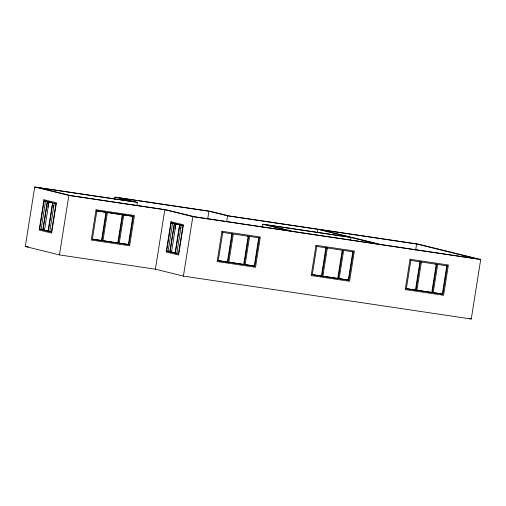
<?xml version="1.0" encoding="UTF-8"?>
<svg xmlns="http://www.w3.org/2000/svg" width="506" height="506" viewBox="0 0 506 506"><rect width="100%" height="100%" fill="white"/><g stroke="black" fill="none" stroke-linecap="round" stroke-linejoin="round"><path stroke-width="0.76" d="M114.906 197.125L210.863 211.419L229.509 216.024L418.544 244.183L480.7 259.515L471.276 319.001L183.412 276.112L155.393 269.198L59.436 254.904L25.3 246.485L34.724 186.999L133.552 201.723L114.906 197.125L114.539 199.446M44.13 200.844L47.235 201.609L42.763 229.838L39.658 229.073L44.13 200.844L45.565 201.059L41.094 229.288L42.959 229.749M47.545 201.685L52.516 202.912L48.051 231.141L43.073 229.92L47.545 201.685L52.535 202.779M47.83 207.163L48.07 205.638M48.31 204.114L48.557 202.59M48.064 231.008L44.515 230.129L48.987 201.9M48.361 231.223L52.833 202.988L55.938 203.754L51.467 231.988L48.361 231.223L51.663 231.893M53.351 206.941L53.598 205.417M49.797 231.432L54.268 203.203L56.134 203.665M59.436 254.904L68.86 195.417L34.724 186.999M96.848 210.939L92.377 239.174L101.972 240.603L106.443 212.368L96.38 210.825L106.443 212.368M101.972 240.603L101.504 240.489L105.975 212.254M102.933 240.742L107.405 212.514L106.937 212.4L122.756 214.803L118.284 243.032L102.465 240.628L118.284 243.032M117.816 242.918L122.288 214.689M123.717 214.942L119.245 243.177L128.84 244.607L133.312 216.372L123.249 214.829L133.312 216.372M128.84 244.607L128.372 244.487L132.844 216.258M136.879 205.48L137.366 202.381L118.72 197.783L208.915 211.223L227.567 215.822L317.762 229.262L350.032 237.219L262.715 224.209L262.222 227.302M155.393 269.198L164.811 209.718L68.86 195.417M171.136 222.798L174.247 223.563L169.776 251.798L166.664 251.027L171.136 222.798L173.817 223.317M169.972 251.703L168.106 251.242L172.578 223.013M178.669 253.848L170.086 251.874L174.557 223.639L179.548 224.734M174.836 229.123L175.082 227.592M175.323 226.068L175.563 224.544M175.993 223.854L171.521 252.089L176.499 253.31M175.057 253.101L179.529 224.866L174.557 223.639M179.839 224.942L175.367 253.177L178.473 253.942L182.944 225.714L179.839 224.942L183.14 225.619M180.364 228.895L180.604 227.371M176.809 253.392L181.281 225.157M183.412 276.112L192.837 216.625L164.811 209.718M207.694 218.959L208.915 211.223M218.269 260.666L222.741 232.437L222.279 232.317L232.336 233.867L227.864 262.095L217.808 260.552L227.864 262.095M226.587 222.007L227.567 215.822M227.403 261.981L231.874 233.747M228.826 262.234L233.298 234.006L248.648 236.296L244.183 264.524L228.358 262.121L244.183 264.524M243.715 264.41L248.187 236.182M258.275 237.637L259.205 237.864L254.733 266.099L254.271 265.985L258.743 237.75M317.275 232.355L317.762 229.262M312.31 274.676L316.781 246.447L316.313 246.327L326.376 247.877L321.905 276.105L311.841 274.562L321.436 275.991L325.908 247.757M338.217 278.534L337.749 278.42L342.22 250.192L342.688 250.306L338.217 278.534L322.866 276.244L327.331 248.016M339.178 278.68L343.644 250.445L343.182 250.331L353.245 251.874L348.773 280.109L338.71 278.566L348.773 280.109M350.601 239.768L350.968 237.447L266.523 224.866L293.613 231.552L378.058 244.132L350.968 237.447M348.305 279.995L352.777 251.76L353.245 251.874M415.938 290.115L415.47 290.001L419.942 261.766L420.41 261.887L415.938 290.115L406.343 288.686L410.815 260.457M415.616 250.173L416.596 243.987L320.64 229.692L380.936 244.562L476.886 258.857L416.596 243.987M421.371 262.026L416.9 290.261L432.25 292.544L436.722 264.315L435.792 264.088M432.25 292.544L431.789 292.43L436.254 264.202M433.212 292.689L437.684 264.455L437.216 264.341L447.279 265.89L442.807 294.119L432.744 292.576L442.807 294.119M442.339 294.005L446.811 265.77M137.366 202.381L38.532 187.656L70.802 195.62L166.759 209.914L194.778 216.827L290.735 231.122L262.715 224.209M192.837 216.625L480.7 259.515M107.405 212.514L122.756 214.803M259.205 237.864L249.142 236.321L249.61 236.435L245.138 264.67L254.733 266.099M326.87 247.902L342.688 250.306M410.347 260.337L420.41 261.887M420.903 261.912L436.722 264.315M39.658 229.073L42.536 229.503M43.073 229.92L44.515 230.129M92.649 239.167L101.504 240.489M119.517 243.171L128.372 244.487M166.664 251.027L168.106 251.242M170.086 251.874L172.654 252.222M245.41 264.663L254.271 265.985M337.749 278.42L322.398 276.131L322.866 276.244M415.47 290.001L405.875 288.572L406.343 288.686M416.432 290.14L431.789 292.43M25.3 246.485L28.412 246.947M446.349 265.656L447.279 265.89M325.44 247.643L326.376 247.877M247.719 236.062L248.648 236.296M231.406 233.633L232.336 233.867M46.191 201.211L47.431 201.521M320.968 275.878L321.905 276.105M469.745 318.622L471.276 319.001M172.963 252.298L174.387 252.652M43.978 199.756L39.183 230.009L51.618 233.07L56.406 202.824L43.978 199.756M96.045 209.788L91.257 240.034L129.637 245.758L134.432 215.512L96.045 209.788M170.984 221.717L166.196 251.963L178.624 255.024L183.419 224.778L170.984 221.717M221.944 231.286L217.15 261.532L255.536 267.25L260.324 237.004L221.944 231.286M315.978 245.296L311.19 275.542L349.57 281.26L354.364 251.014L315.978 245.296M410.018 259.306L405.224 289.552L443.604 295.27L448.398 265.024L410.018 259.306"/></g></svg>
